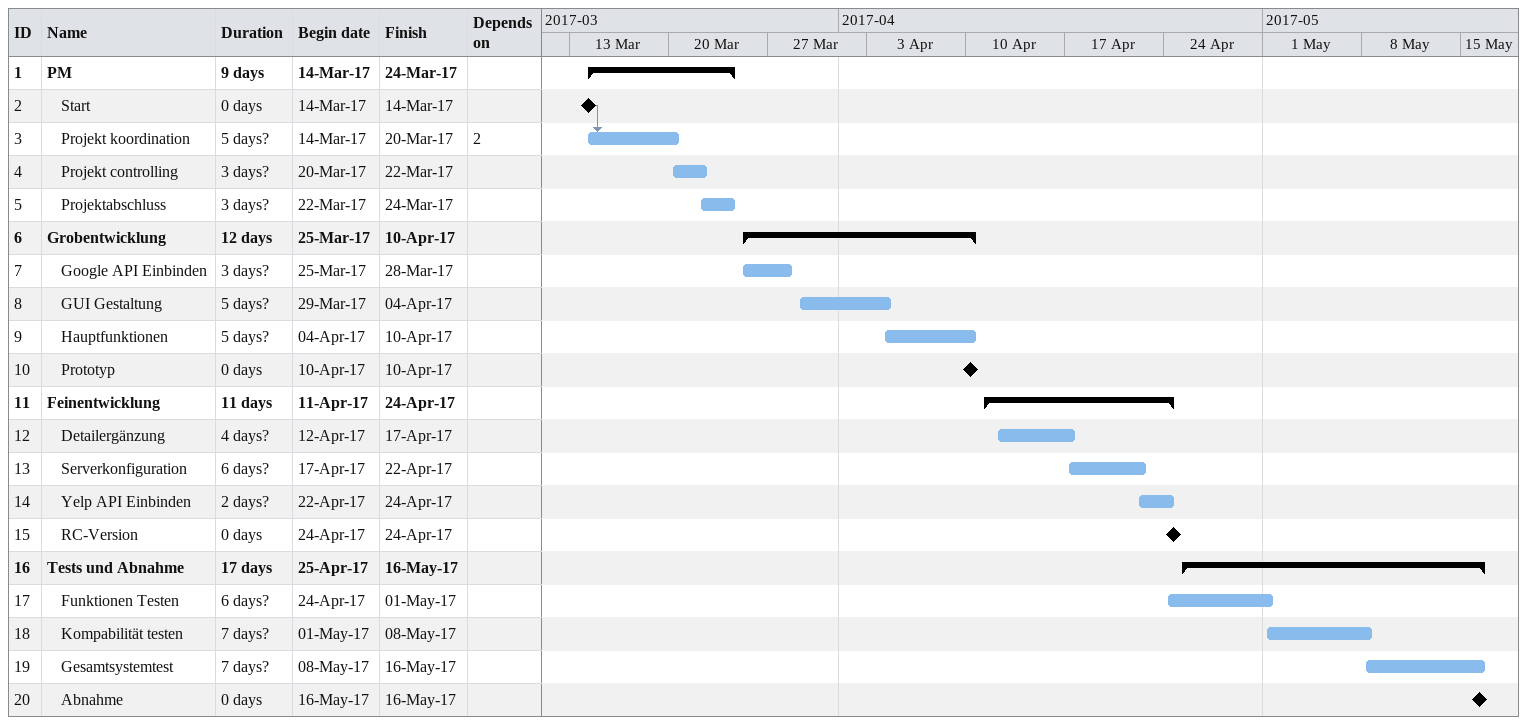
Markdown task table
| ID | Level | Task | Duration | Start | Finish | Predecessors |
|---|---|---|---|---|---|---|
| 1 | 1 | **PM** | 9d | 2017-03-14 | 2017-03-24 |  |
| 2 | 2 | Start | 0d | 2017-03-14 | 2017-03-14 |  |
| 3 | 2 | Projekt koordination | 5d? | 2017-03-14 | 2017-03-20 | 2 |
| 4 | 2 | Projekt controlling | 3d? | 2017-03-20 | 2017-03-22 |  |
| 5 | 2 | Projektabschluss | 3d? | 2017-03-22 | 2017-03-24 |  |
| 6 | 1 | **Grobentwicklung** | 12d | 2017-03-25 | 2017-04-10 |  |
| 7 | 2 | Google API Einbinden | 3d? | 2017-03-25 | 2017-03-28 |  |
| 8 | 2 | GUI Gestaltung | 5d? | 2017-03-29 | 2017-04-04 |  |
| 9 | 2 | Hauptfunktionen | 5d? | 2017-04-04 | 2017-04-10 |  |
| 10 | 2 | Prototyp | 0d | 2017-04-10 | 2017-04-10 |  |
| 11 | 1 | **Feinentwicklung** | 11d | 2017-04-11 | 2017-04-24 |  |
| 12 | 2 | Detailergänzung | 4d? | 2017-04-12 | 2017-04-17 |  |
| 13 | 2 | Serverkonfiguration | 6d? | 2017-04-17 | 2017-04-22 |  |
| 14 | 2 | Yelp API Einbinden | 2d? | 2017-04-22 | 2017-04-24 |  |
| 15 | 2 | RC-Version | 0d | 2017-04-24 | 2017-04-24 |  |
| 16 | 1 | **Tests und Abnahme** | 17d | 2017-04-25 | 2017-05-16 |  |
| 17 | 2 | Funktionen Testen | 6d? | 2017-04-24 | 2017-05-01 |  |
| 18 | 2 | Kompabilität testen | 7d? | 2017-05-01 | 2017-05-08 |  |
| 19 | 2 | Gesamtsystemtest | 7d? | 2017-05-08 | 2017-05-16 |  |
| 20 | 2 | Abnahme | 0d | 2017-05-16 | 2017-05-16 |  |
